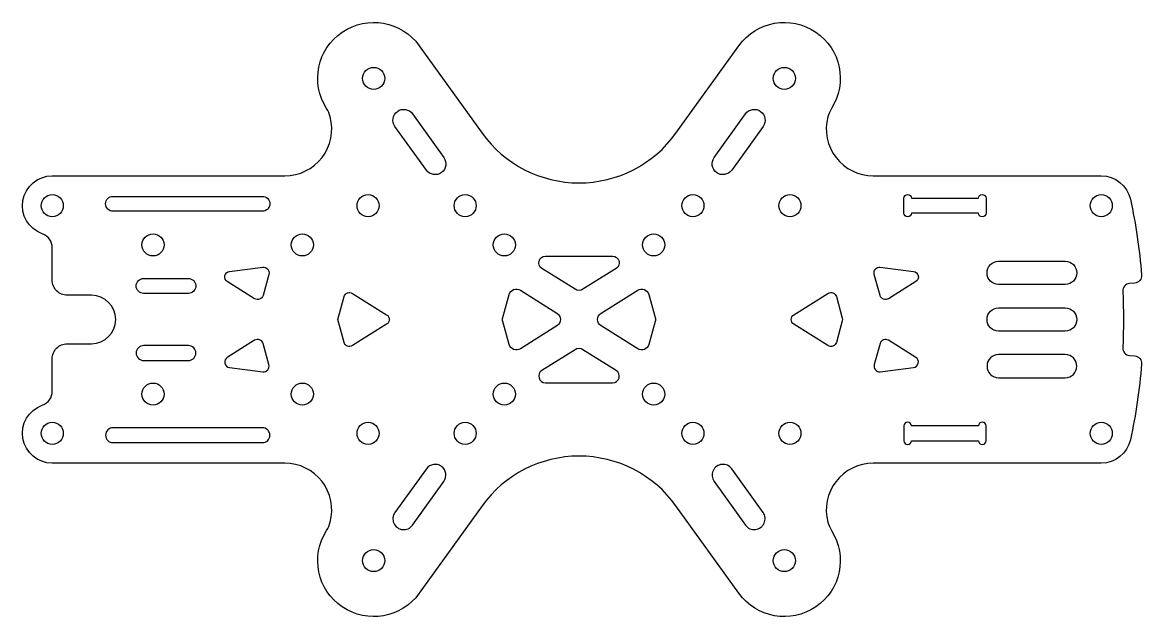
# Model space of a CAD drawing. Header units: millimetres. Extents: x -13 to 137, y -40 to 40.
import ezdxf

# ---------------------------------------------------------------- set-up
doc = ezdxf.new("R2010")
doc.units = ezdxf.units.MM
doc.header["$MEASUREMENT"] = 0
doc.layers.add('Frame-Main', color=7, linetype='Continuous', true_color=0xffffff)

msp = doc.modelspace()

# ---------------------------------------------------------------- linework, layer by layer
at = {"layer": 'Frame-Main'}
for points in [[(-8.5, -19.25, -0.843039), (-9.83, -11.48, 0.317837), (-8.5, -9.59), (-8.5, -5.25, -0.414214), (-6.5, -3.25), (-3.25, -3.25, 1), (-3.25, 3.25), (-6.5, 3.25, -0.414214), (-8.5, 5.25), (-8.5, 9.59, 0.317837), (-9.83, 11.48, -0.843039), (-8.5, 19.25), (22.66, 19.25, 0.492011), (28.73, 27.13, 0.077782), (28.24, 28.27, -0.973149), (40.65, 36.68), (49.07, 24.96, 0.512828), (75.05, 24.96), (83.47, 36.68, -0.973149), (95.88, 28.27, 0.077782), (95.39, 27.13, 0.492011), (101.46, 19.25), (132.01, 19.25, -0.352652), (135.92, 16.1, -0.033946), (137.42, 5.96, -0.411771), (136.51, 4.88), (135.8, 4.82, 0.40386), (134.89, 3.78, -0.025899), (134.89, -3.78, 0.40386), (135.8, -4.82), (136.51, -4.88, -0.411771), (137.42, -5.96, -0.033946), (135.92, -16.1, -0.352652), (132.01, -19.25), (101.46, -19.25, 0.492011), (95.39, -27.13, 0.077782), (95.88, -28.27, -0.973149), (83.47, -36.68), (75.05, -24.96, 0.512828), (49.07, -24.96), (40.65, -36.68, -0.973149), (28.24, -28.27, 0.077782), (28.73, -27.13, 0.492011), (22.66, -19.25)], [(86.71, 25.85), (82.51, 20.01, -1), (80.16, 21.7), (84.36, 27.55, -1)], [(-0.35, 14.5, -1), (-0.35, 16.5), (19.65, 16.5, -1), (19.65, 14.5)], [(106.58, 14.25, -1), (105.58, 14.25), (105.58, 16.25, -1), (106.58, 16.25), (115.58, 16.25, -1), (116.58, 16.25), (116.58, 14.25, -1), (115.58, 14.25)], [(66.56, 8.49, -0.751659), (67.03, 6.83), (62.59, 4.05, -0.286684), (61.53, 4.05), (57.09, 6.83, -0.751659), (57.56, 8.49)], [(127.18, 7.8, -1), (127.18, 4.7), (118.26, 4.7, -1), (118.26, 7.8)], [(14.95, 5.07, -0.70656), (15.25, 6.45), (19.7, 6.99, -0.534402), (20.51, 6.05), (19.73, 3.22, -0.501556), (18.61, 2.78)], [(106.86, 6.45, -0.70656), (107.17, 5.07), (103.51, 2.78, -0.501556), (102.39, 3.22), (101.61, 6.05, -0.534402), (102.42, 6.99)], [(3.74, 3.5, -1), (3.74, 5.5), (9.74, 5.5, -1), (9.74, 3.5)], [(30.59, 3.06, -0.501556), (31.71, 3.5), (36.29, 0.64, -0.55435), (36.29, -0.64), (31.71, -3.5, -0.501556), (30.59, -3.06), (29.74, 0)], [(54.2, -3.92, -0.501541), (52.7, -3.34), (51.85, -0.27, -0.135658), (51.85, 0.27), (52.7, 3.34, -0.501541), (54.2, 3.92), (59.11, 0.85, -0.554383), (59.11, -0.85)], [(69.92, 3.92, -0.501541), (71.42, 3.34), (72.26, 0.27, -0.135658), (72.26, -0.27), (71.42, -3.34, -0.501541), (69.92, -3.92), (65.01, -0.85, -0.554383), (65.01, 0.85)], [(90.83, -0.64, -0.55435), (90.83, 0.64), (95.41, 3.5, -0.501556), (96.53, 3.06), (97.32, 0.2, -0.135659), (97.32, -0.2), (96.53, -3.06, -0.501556), (95.41, -3.5)], [(118.26, -1.55, -1), (118.26, 1.55), (127.18, 1.55, -1), (127.18, -1.55)], [(14.95, -5.07, 0.70656), (15.25, -6.45), (19.7, -6.99, 0.534402), (20.51, -6.05), (19.73, -3.22, 0.501556), (18.61, -2.78)], [(106.86, -6.45, 0.70656), (107.17, -5.07), (103.51, -2.78, 0.501556), (102.39, -3.22), (101.61, -6.05, 0.534402), (102.42, -6.99)], [(3.74, -3.5, 1), (3.74, -5.5), (9.74, -5.5, 1), (9.74, -3.5)], [(66.56, -8.49, 0.751659), (67.03, -6.83), (62.59, -4.05, 0.286684), (61.53, -4.05), (57.09, -6.83, 0.751659), (57.56, -8.49)], [(127.18, -7.8, 1), (127.18, -4.7), (118.26, -4.7, 1), (118.26, -7.8)], [(-0.35, -14.5, 1), (-0.35, -16.5), (19.65, -16.5, 1), (19.65, -14.5)], [(106.58, -14.25, 1), (105.58, -14.25), (105.58, -16.25, 1), (106.58, -16.25), (115.58, -16.25, 1), (116.58, -16.25), (116.58, -14.25, 1), (115.58, -14.25)], [(86.71, -25.85), (82.51, -20.01, 1), (80.16, -21.7), (84.36, -27.55, 1)]]:
    msp.add_lwpolyline(points, format="xyb", close=True, dxfattribs=at)
for points in [[(43.96, 21.7, -1), (41.61, 20.01), (37.4, 25.85, -1), (39.76, 27.55), (43.96, 21.7)], [(43.96, -21.7, 1), (41.61, -20.01), (37.4, -25.85, 1), (39.76, -27.55), (43.96, -21.7)]]:
    msp.add_lwpolyline(points, format="xyb", dxfattribs=at)
for centre in [(34.55, 32.3), (89.56, 32.3), (-8.5, 15.25), (33.81, 15.25), (46.81, 15.25), (77.31, 15.25), (90.31, 15.25), (132.01, 15.25), (5, 10), (25, 10), (52.06, 10), (72.06, 10), (5, -10), (25, -10), (52.06, -10), (72.06, -10), (-8.5, -15.25), (33.81, -15.25), (46.81, -15.25), (77.31, -15.25), (90.31, -15.25), (132.01, -15.25), (34.55, -32.3), (89.56, -32.3)]:
    msp.add_circle(centre, 1.48, dxfattribs=at)

doc.saveas('drawing.dxf')
